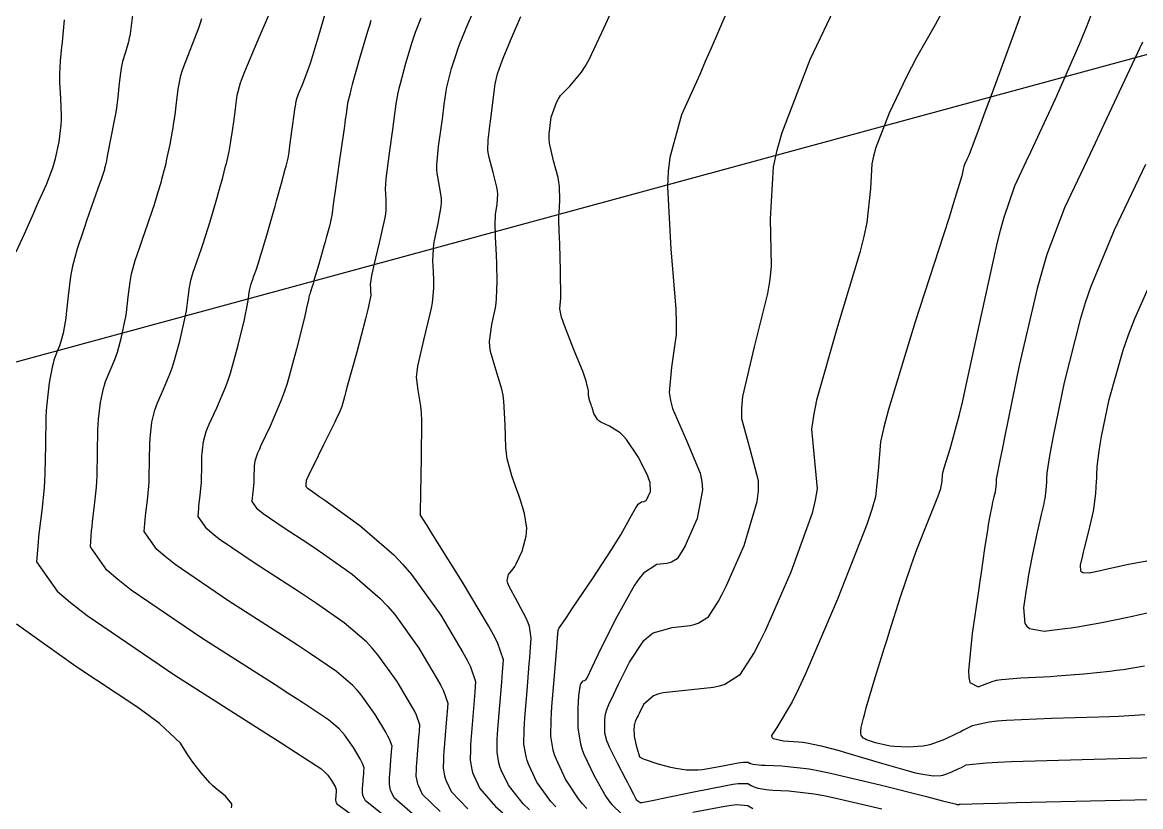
# Model space of a CAD drawing. Header units: metres. Extents: x 837475 to 838479, y 1189012 to 1191015.
# Drawn here: x 837641.9 to 837711.2, y 1189220 to 1189268.6 of the extents above; entities that cross this region are included whole.
import ezdxf

# ---------------------------------------------------------------- set-up
doc = ezdxf.new("R2010")
doc.units = ezdxf.units.M
doc.header["$LTSCALE"] = 0.3
for name, color, linetype in [('CORREDORVIA', 70, 'Continuous'), ('COTAS 10', 1, 'Continuous'), ('COTAS INT', 252, 'Continuous')]:
    doc.layers.add(name, color=color, linetype=linetype)

msp = doc.modelspace()

# ---------------------------------------------------------------- linework, layer by layer
at = {"layer": 'CORREDORVIA'}
msp.add_lwpolyline([(837910.67578, 1191000.96488), (838157.033, 1190996.193), (838237.174, 1190821.339), (838237.001, 1190602.875), (838240.0305, 1190437.1985), (838223.5365, 1190366.2715), (838212.196, 1190288.9195), (838227.642, 1189916.876), (838080.482, 1189451.8445), (837860.4834, 1189307.12351), (837593.19071, 1189234.39948), (837744.4868, 1189686.6093), (837750.277, 1189933.973), (837710.4905, 1190057.959), (837731.595, 1190134.414), (837885.383, 1190229.429), (837983.18356, 1190344.11971), (837817.55386, 1190502.18733), (837798.03286, 1190660.16958), (837963.57418, 1190795.98182)], close=True, dxfattribs=at)
at = {"layer": 'COTAS 10'}
for points in [[(837676.879, 1189219.876), (837676.609, 1189220.164), (837676.354, 1189220.468), (837675.558, 1189221.693), (837674.994, 1189222.908), (837674.885, 1189223.204), (837674.796, 1189223.484), (837674.647, 1189224.352), (837674.671, 1189225.386), (837674.692, 1189225.77), (837674.719, 1189226.197), (837674.866, 1189228.095), (837675.016, 1189229.848), (837675.045, 1189230.184), (837675.068, 1189230.456), (837675.106, 1189230.898), (837675.109, 1189230.923), (837675.11, 1189230.931), (837675.112, 1189230.939), (837675.12, 1189230.975), (837675.146, 1189231.031), (837675.159, 1189231.053), (837675.175, 1189231.077), (837675.253, 1189231.185), (837675.614, 1189231.711), (837675.808, 1189231.998), (837676.042, 1189232.346), (837677.23, 1189234.115), (837678.475, 1189236.013), (837678.746, 1189236.443), (837678.984, 1189236.831), (837679.578, 1189237.886), (837679.919, 1189238.516), (837679.998, 1189238.637), (837680.069, 1189238.734), (837680.272, 1189238.89), (837680.41, 1189238.904), (837680.442, 1189238.912), (837680.471, 1189238.921), (837680.551, 1189238.971), (837680.63, 1189239.092), (837680.659, 1189239.148), (837680.69, 1189239.212), (837680.827, 1189239.524), (837680.804, 1189240.079), (837680.735, 1189240.297), (837680.639, 1189240.543), (837680.064, 1189241.665), (837679.333, 1189242.753), (837679.139, 1189242.977), (837678.947, 1189243.169), (837678.285, 1189243.583), (837677.746, 1189243.823), (837677.633, 1189243.904), (837677.536, 1189243.991), (837677.314, 1189244.359), (837677.202, 1189244.726), (837677.175, 1189244.813), (837677.149, 1189244.893), (837677.066, 1189245.127), (837677.008, 1189245.343), (837676.998, 1189245.411), (837676.99, 1189245.483), (837676.981, 1189245.772), (837676.845, 1189246.362), (837676.756, 1189246.623), (837676.646, 1189246.927), (837676.064, 1189248.377), (837675.493, 1189249.807), (837675.389, 1189250.098), (837675.308, 1189250.344), (837675.213, 1189250.851), (837675.254, 1189251.306), (837675.259, 1189251.519), (837675.261, 1189251.768), (837675.248, 1189252.981), (837675.217, 1189254.282), (837675.208, 1189254.586), (837675.198, 1189254.867), (837675.164, 1189255.681), (837675.147, 1189256.37), (837675.15, 1189256.573), (837675.155, 1189256.78), (837675.199, 1189257.571), (837675.18, 1189258.45), (837675.144, 1189258.712), (837675.096, 1189258.984), (837674.816, 1189260.034), (837674.572, 1189261.122), (837674.546, 1189261.417), (837674.54, 1189261.709), (837674.668, 1189262.741), (837674.996, 1189263.652), (837675.116, 1189263.869), (837675.248, 1189264.07), (837675.83, 1189264.665), (837676.557, 1189265.52), (837676.782, 1189265.885), (837677.017, 1189266.306), (837677.947, 1189268.285), (837678.905, 1189270.41)], [(837711.492, 1189225.68), (837709.878, 1189225.579), (837709.282, 1189225.553), (837708.621, 1189225.528), (837705.695, 1189225.445), (837702.903, 1189225.329), (837702.327, 1189225.283), (837701.836, 1189225.231), (837700.774, 1189224.995), (837700.203, 1189224.699), (837700.022, 1189224.609), (837699.83, 1189224.515), (837699.057, 1189224.149), (837698.203, 1189223.839), (837697.961, 1189223.781), (837697.717, 1189223.734), (837696.816, 1189223.666), (837695.946, 1189223.714), (837695.721, 1189223.741), (837695.504, 1189223.774), (837694.778, 1189223.941), (837694.228, 1189224.136), (837694.121, 1189224.186), (837694.034, 1189224.234), (837693.883, 1189224.394), (837693.871, 1189224.56), (837693.871, 1189224.612), (837693.872, 1189224.667), (837693.889, 1189224.889), (837694.03, 1189225.477), (837694.11, 1189225.764), (837694.207, 1189226.104), (837694.706, 1189227.778), (837695.326, 1189229.799), (837695.5, 1189230.357), (837695.674, 1189230.914), (837696.311, 1189232.924), (837696.971, 1189234.884), (837697.16, 1189235.41), (837697.353, 1189235.929), (837698.07, 1189237.743), (837698.647, 1189239.191), (837698.751, 1189239.479), (837698.83, 1189239.718), (837698.911, 1189240.173), (837698.939, 1189240.561), (837698.985, 1189240.757), (837699.047, 1189240.993), (837699.406, 1189242.166), (837699.986, 1189244.306), (837700.187, 1189245.152), (837700.406, 1189246.108), (837701.344, 1189250.472), (837702.301, 1189254.791), (837702.533, 1189255.718), (837702.75, 1189256.528), (837703.413, 1189258.48), (837704.147, 1189260.032), (837704.409, 1189260.589), (837704.697, 1189261.202), (837705.946, 1189263.877), (837707.427, 1189267.258), (837707.859, 1189268.316), (837708.302, 1189269.426)], [(837667.792, 1189219.692), (837666.698, 1189220.729), (837666.455, 1189221.252), (837666.408, 1189221.38), (837666.37, 1189221.5), (837666.306, 1189221.874), (837666.316, 1189222.319), (837666.325, 1189222.484), (837666.337, 1189222.668), (837666.4, 1189223.485), (837666.468, 1189224.297), (837666.483, 1189224.478), (837666.496, 1189224.64), (837666.527, 1189225.066), (837666.322, 1189225.662), (837666.186, 1189225.931), (837666.016, 1189226.245), (837665.116, 1189227.753), (837663.929, 1189229.406), (837663.579, 1189229.812), (837663.219, 1189230.194), (837661.84, 1189231.385), (837660.124, 1189232.577), (837659.552, 1189232.96), (837658.938, 1189233.366), (837656.368, 1189235.024), (837654.087, 1189236.575), (837653.654, 1189236.914), (837653.307, 1189237.214), (837652.774, 1189237.972), (837652.813, 1189238.483), (837652.827, 1189238.627), (837652.842, 1189238.772), (837652.908, 1189239.307), (837652.969, 1189239.897), (837652.98, 1189240.078), (837652.989, 1189240.265), (837653.003, 1189241.003), (837653.017, 1189241.73), (837653.026, 1189241.91), (837653.038, 1189242.08), (837653.101, 1189242.621), (837653.278, 1189243.236), (837653.361, 1189243.453), (837653.459, 1189243.691), (837653.939, 1189244.721), (837654.493, 1189246.025), (837654.639, 1189246.435), (837654.781, 1189246.867), (837655.266, 1189248.604), (837655.645, 1189250.188), (837655.719, 1189250.524), (837655.781, 1189250.815), (837655.896, 1189251.492), (837655.942, 1189251.866), (837655.96, 1189251.965), (837655.98, 1189252.062), (837656.072, 1189252.397), (837656.185, 1189252.735), (837656.219, 1189252.834), (837656.254, 1189252.935), (837656.387, 1189253.318), (837656.578, 1189253.906), (837656.648, 1189254.136), (837656.726, 1189254.395), (837657.074, 1189255.57), (837657.45, 1189256.873), (837657.546, 1189257.211), (837657.639, 1189257.539), (837657.946, 1189258.646), (837658.183, 1189259.517), (837658.23, 1189259.698), (837658.271, 1189259.852), (837658.353, 1189260.191), (837658.413, 1189260.571), (837658.439, 1189260.752), (837658.47, 1189260.965), (837658.615, 1189262.008), (837658.755, 1189263.036), (837658.783, 1189263.241), (837658.805, 1189263.411), (837658.847, 1189263.735), (837658.916, 1189263.956), (837658.957, 1189264.061), (837659.007, 1189264.186), (837659.264, 1189264.794), (837659.61, 1189265.7), (837659.716, 1189266.012), (837659.826, 1189266.351), (837660.259, 1189267.797), (837660.647, 1189269.138)]]:
    msp.add_lwpolyline(points, dxfattribs=at)
at = {"layer": 'COTAS INT'}
for points in [[(837686.019, 1189270.339), (837684.587, 1189267.006), (837684.225, 1189266.176), (837683.878, 1189265.386), (837682.753, 1189262.873), (837682.027, 1189260.229), (837681.932, 1189259.357), (837681.884, 1189258.425), (837682.092, 1189254.556), (837682.407, 1189250.841), (837682.426, 1189250.006), (837682.416, 1189249.255), (837682.131, 1189247.243), (837681.984, 1189245.654), (837682.061, 1189245.169), (837682.188, 1189244.666), (837683.071, 1189242.687), (837683.911, 1189240.666), (837684.011, 1189240.135), (837684.054, 1189239.618), (837683.728, 1189237.854), (837683.111, 1189236.449), (837682.97, 1189236.157), (837682.842, 1189235.908), (837682.484, 1189235.359), (837682.123, 1189235.136), (837681.993, 1189235.092), (837681.85, 1189235.057), (837681.224, 1189234.993), (837680.395, 1189234.46), (837680.124, 1189234.129), (837679.835, 1189233.718), (837678.641, 1189231.569), (837677.572, 1189229.391), (837677.361, 1189228.961), (837677.188, 1189228.607), (837676.871, 1189227.956), (837676.787, 1189227.829), (837676.76, 1189227.805), (837676.731, 1189227.786), (837676.614, 1189227.761), (837676.5, 1189227.626), (837676.473, 1189227.538), (837676.448, 1189227.428), (837676.373, 1189226.847), (837676.326, 1189226.1), (837676.319, 1189225.885), (837676.314, 1189225.667), (837676.315, 1189224.848), (837676.481, 1189223.881), (837676.58, 1189223.569), (837676.701, 1189223.239), (837677.33, 1189221.886), (837678.066, 1189220.623), (837678.255, 1189220.349), (837678.438, 1189220.108), (837679.045, 1189219.51)], [(837695.174, 1189219.825), (837692.234, 1189220.519), (837691.574, 1189220.654), (837690.981, 1189220.763), (837689.4, 1189220.951), (837688.414, 1189220.99), (837688.197, 1189221.007), (837688.005, 1189221.025), (837687.513, 1189221.113), (837687.212, 1189221.22), (837687.14, 1189221.251), (837687.073, 1189221.282), (837686.874, 1189221.402), (837686.257, 1189221.397), (837685.928, 1189221.351), (837685.529, 1189221.285), (837683.514, 1189220.884), (837681.521, 1189220.459), (837681.135, 1189220.379), (837680.822, 1189220.315), (837680.291, 1189220.215), (837680.227, 1189220.224), (837680.209, 1189220.228), (837680.189, 1189220.233), (837680.116, 1189220.253), (837680.019, 1189220.344), (837679.985, 1189220.392), (837679.948, 1189220.451), (837679.789, 1189220.747), (837679.526, 1189221.264), (837679.423, 1189221.462), (837679.308, 1189221.684), (837678.784, 1189222.683), (837678.294, 1189223.671), (837678.199, 1189223.886), (837678.124, 1189224.075), (837678, 1189224.544), (837677.997, 1189224.857), (837677.997, 1189224.947), (837677.998, 1189225.038), (837678.004, 1189225.382), (837678.047, 1189225.742), (837678.071, 1189225.844), (837678.099, 1189225.947), (837678.244, 1189226.324), (837678.548, 1189226.959), (837678.676, 1189227.224), (837678.823, 1189227.527), (837679.517, 1189228.941), (837680.423, 1189230.285), (837680.704, 1189230.544), (837681, 1189230.753), (837682.177, 1189231.097), (837683.29, 1189231.21), (837683.545, 1189231.273), (837683.776, 1189231.351), (837684.416, 1189231.747), (837685.053, 1189232.723), (837685.281, 1189233.167), (837685.533, 1189233.686), (837686.63, 1189236.184), (837687.449, 1189238.903), (837687.525, 1189239.561), (837687.536, 1189240.177), (837687.031, 1189242.058), (837686.502, 1189244.026), (837686.498, 1189244.697), (837686.555, 1189245.422), (837687.273, 1189248.495), (837688.108, 1189251.799), (837688.239, 1189252.669), (837688.326, 1189253.521), (837688.278, 1189256.436), (837688.451, 1189259.648), (837688.678, 1189260.685), (837688.983, 1189261.788), (837690.73, 1189266.305), (837692.831, 1189270.758)], [(837699.693, 1189270.743), (837698.49, 1189268.469), (837697.331, 1189266.429), (837697.018, 1189265.84), (837696.709, 1189265.239), (837695.622, 1189262.978), (837694.797, 1189260.844), (837694.653, 1189260.324), (837694.546, 1189259.834), (837694.464, 1189258.317), (837694.245, 1189256.201), (837694.052, 1189255.333), (837693.801, 1189254.343), (837692.415, 1189249.747), (837691.125, 1189245.19), (837690.934, 1189244.224), (837690.816, 1189243.386), (837690.991, 1189241.43), (837691.161, 1189239.688), (837691.039, 1189238.986), (837690.844, 1189238.189), (837689.531, 1189234.514), (837687.954, 1189230.922), (837687.593, 1189230.177), (837687.264, 1189229.539), (837686.349, 1189228.135), (837685.428, 1189227.565), (837685.096, 1189227.454), (837684.73, 1189227.363), (837681.604, 1189227.045), (837681.284, 1189226.958), (837681.01, 1189226.853), (837680.392, 1189226.314), (837680.117, 1189225.752), (837680.058, 1189225.631), (837680.007, 1189225.526), (837679.886, 1189225.274), (837679.828, 1189225.101), (837679.816, 1189225.046), (837679.806, 1189224.988), (837679.787, 1189224.754), (837679.807, 1189224.45), (837679.822, 1189224.349), (837679.841, 1189224.241), (837679.944, 1189223.786), (837680.055, 1189223.37), (837680.078, 1189223.285), (837680.099, 1189223.214), (837680.148, 1189223.069), (837680.329, 1189222.972), (837680.433, 1189222.932), (837680.561, 1189222.885), (837681.217, 1189222.667), (837681.992, 1189222.449), (837682.195, 1189222.403), (837682.392, 1189222.362), (837683.06, 1189222.266), (837683.792, 1189222.268), (837684.03, 1189222.289), (837684.283, 1189222.32), (837685.324, 1189222.505), (837686.255, 1189222.691), (837686.44, 1189222.721), (837686.592, 1189222.743), (837686.877, 1189222.745), (837686.969, 1189222.69), (837687, 1189222.675), (837687.033, 1189222.661), (837687.173, 1189222.611), (837687.542, 1189222.568), (837687.721, 1189222.557), (837687.932, 1189222.547), (837688.971, 1189222.517), (837690.671, 1189222.32), (837691.299, 1189222.206), (837691.995, 1189222.065), (837695.076, 1189221.34), (837697.934, 1189220.613), (837698.489, 1189220.471), (837698.942, 1189220.355), (837699.726, 1189220.152), (837699.845, 1189220.118), (837699.863, 1189220.114), (837699.907, 1189220.107), (837699.934, 1189220.109), (837699.941, 1189220.11), (837699.948, 1189220.112), (837699.973, 1189220.121), (837699.995, 1189220.132), (837700.001, 1189220.134), (837700.006, 1189220.137), (837700.023, 1189220.145), (837701.482, 1189220.186), (837702.397, 1189220.208), (837703.534, 1189220.235), (837715.455, 1189220.515)], [(837704.241, 1189270.368), (837702.008, 1189264.246), (837701.57, 1189263.053), (837701.211, 1189262.077), (837700.565, 1189260.368), (837700.446, 1189260.114), (837700.419, 1189260.056), (837700.394, 1189260.003), (837700.324, 1189259.856), (837700.261, 1189259.67), (837700.241, 1189259.593), (837700.219, 1189259.505), (837700.128, 1189259.095), (837699.625, 1189257.413), (837699.343, 1189256.523), (837698.999, 1189255.449), (837697.244, 1189250.04), (837695.58, 1189244.603), (837695.293, 1189243.512), (837695.082, 1189242.6), (837694.951, 1189240.801), (837694.785, 1189239.199), (837694.553, 1189238.411), (837694.239, 1189237.474), (837692.432, 1189232.844), (837690.432, 1189228.216), (837689.997, 1189227.279), (837689.613, 1189226.491), (837688.653, 1189224.893), (837688.337, 1189224.388), (837688.359, 1189224.29), (837688.428, 1189224.21), (837689.071, 1189224.072), (837690.01, 1189224.012), (837690.265, 1189223.981), (837690.518, 1189223.944), (837691.416, 1189223.759), (837692.527, 1189223.458), (837692.915, 1189223.347), (837693.338, 1189223.224), (837695.153, 1189222.683), (837696.887, 1189222.184), (837697.258, 1189222.089), (837697.583, 1189222.011), (837698.361, 1189221.886), (837698.825, 1189221.922), (837698.951, 1189221.945), (837699.075, 1189221.976), (837699.515, 1189222.135), (837699.913, 1189222.323), (837700.011, 1189222.371), (837700.104, 1189222.418), (837700.398, 1189222.57), (837701.659, 1189222.708), (837702.362, 1189222.745), (837703.218, 1189222.782), (837707.589, 1189222.91), (837712.038, 1189223.022)], [(837641.495, 1189254.376), (837642.002, 1189255.51), (837642.589, 1189256.813), (837642.739, 1189257.149), (837642.885, 1189257.475), (837643.366, 1189258.565), (837643.761, 1189259.591), (837643.851, 1189259.877), (837643.934, 1189260.163), (837644.164, 1189261.204), (837644.288, 1189262.253), (837644.304, 1189262.544), (837644.311, 1189262.837), (837644.27, 1189263.896), (837644.209, 1189264.901), (837644.204, 1189265.159), (837644.204, 1189265.408), (837644.249, 1189266.235), (837644.335, 1189267.092), (837644.362, 1189267.361), (837644.389, 1189267.642), (837644.498, 1189268.772)], [(837648.712, 1189269.063), (837648.556, 1189267.901), (837648.509, 1189267.639), (837648.46, 1189267.403), (837648.268, 1189266.764), (837648.084, 1189266.183), (837648.041, 1189265.984), (837648, 1189265.767), (837647.879, 1189264.843), (837647.794, 1189263.98), (837647.776, 1189263.801), (837647.76, 1189263.648), (837647.722, 1189263.312), (837647.655, 1189262.928), (837647.62, 1189262.745), (837647.579, 1189262.528), (837647.373, 1189261.464), (837647.165, 1189260.412), (837647.123, 1189260.202), (837647.087, 1189260.027), (837647.014, 1189259.687), (837646.981, 1189259.57), (837646.971, 1189259.535), (837646.961, 1189259.499), (837646.921, 1189259.361), (837646.799, 1189258.994), (837646.737, 1189258.813), (837646.663, 1189258.598), (837646.292, 1189257.537), (837645.862, 1189256.3), (837645.75, 1189255.975), (837645.642, 1189255.657), (837645.276, 1189254.569), (837644.98, 1189253.49), (837644.915, 1189253.176), (837644.858, 1189252.857), (837644.711, 1189251.653), (837644.604, 1189250.542), (837644.572, 1189250.281), (837644.538, 1189250.04), (837644.406, 1189249.341), (837644.259, 1189248.816), (837644.216, 1189248.685), (837644.172, 1189248.561), (837644.005, 1189248.167), (837643.828, 1189247.659), (837643.778, 1189247.464), (837643.727, 1189247.244), (837643.542, 1189246.253), (837643.392, 1189244.963), (837643.363, 1189244.556), (837643.341, 1189244.126), (837643.307, 1189242.394), (837643.275, 1189240.633), (837643.253, 1189240.185), (837643.226, 1189239.755), (837643.082, 1189238.347), (837642.923, 1189237.07), (837642.887, 1189236.724), (837642.854, 1189236.38), (837642.762, 1189235.162), (837644.034, 1189233.354), (837644.86, 1189232.638), (837645.893, 1189231.829), (837651.336, 1189228.128), (837656.851, 1189224.619), (837657.929, 1189223.931), (837658.812, 1189223.366), (837660.38, 1189222.349), (837660.664, 1189222.104), (837660.738, 1189222.025), (837660.811, 1189221.941), (837661.056, 1189221.6), (837661.241, 1189221.289), (837661.277, 1189221.224), (837661.305, 1189221.168), (837661.347, 1189221.045), (837661.34, 1189220.957), (837661.338, 1189220.924), (837661.335, 1189220.887), (837661.321, 1189220.719), (837661.308, 1189220.551), (837661.305, 1189220.513), (837661.303, 1189220.478), (837661.301, 1189220.387), (837661.314, 1189220.31), (837661.322, 1189220.285), (837661.332, 1189220.258), (837661.382, 1189220.15), (837662.656, 1189219.226)], [(837664.368, 1189219.381), (837663.154, 1189220.343), (837663.04, 1189220.589), (837663.018, 1189220.65), (837663, 1189220.706), (837662.969, 1189220.882), (837662.974, 1189221.092), (837662.979, 1189221.17), (837662.984, 1189221.256), (837663.014, 1189221.641), (837663.046, 1189222.023), (837663.053, 1189222.109), (837663.059, 1189222.185), (837663.074, 1189222.386), (837662.977, 1189222.666), (837662.913, 1189222.793), (837662.833, 1189222.941), (837662.409, 1189223.651), (837661.85, 1189224.429), (837661.685, 1189224.62), (837661.516, 1189224.8), (837660.866, 1189225.361), (837659.249, 1189226.437), (837658.47, 1189226.941), (837657.547, 1189227.535), (837653.013, 1189230.426), (837648.624, 1189233.411), (837647.791, 1189234.064), (837647.125, 1189234.641), (837646.099, 1189236.099), (837646.173, 1189237.081), (837646.2, 1189237.358), (837646.229, 1189237.638), (837646.357, 1189238.667), (837646.474, 1189239.802), (837646.495, 1189240.149), (837646.513, 1189240.51), (837646.539, 1189241.93), (837646.566, 1189243.327), (837646.584, 1189243.674), (837646.607, 1189244.002), (837646.728, 1189245.042), (837646.911, 1189245.908), (837646.972, 1189246.127), (837647.038, 1189246.337), (837647.316, 1189247.018), (837647.613, 1189247.716), (837647.691, 1189247.935), (837647.767, 1189248.166), (837648.026, 1189249.095), (837648.24, 1189250.09), (837648.288, 1189250.362), (837648.33, 1189250.633), (837648.439, 1189251.6), (837648.553, 1189252.527), (837648.597, 1189252.773), (837648.647, 1189253.014), (837648.875, 1189253.845), (837649.156, 1189254.683), (837649.24, 1189254.928), (837649.326, 1189255.178), (837649.657, 1189256.131), (837649.968, 1189257.034), (837650.041, 1189257.254), (837650.108, 1189257.461), (837650.306, 1189258.098), (837650.457, 1189258.624), (837650.496, 1189258.76), (837650.534, 1189258.893), (837650.658, 1189259.34), (837650.786, 1189259.857), (837650.825, 1189260.034), (837650.867, 1189260.225), (837651.033, 1189261.04), (837651.19, 1189261.875), (837651.227, 1189262.08), (837651.26, 1189262.274), (837651.353, 1189262.877), (837651.425, 1189263.444), (837651.445, 1189263.614), (837651.465, 1189263.79), (837651.535, 1189264.474), (837651.703, 1189265.312), (837651.785, 1189265.585), (837651.881, 1189265.877), (837652.829, 1189268.284), (837652.927, 1189268.579), (837653.01, 1189268.856)], [(837666.08, 1189219.536), (837664.926, 1189220.536), (837664.747, 1189220.921), (837664.713, 1189221.015), (837664.685, 1189221.103), (837664.638, 1189221.378), (837664.645, 1189221.705), (837664.652, 1189221.827), (837664.66, 1189221.962), (837664.707, 1189222.563), (837664.757, 1189223.16), (837664.768, 1189223.293), (837664.777, 1189223.412), (837664.8, 1189223.726), (837664.65, 1189224.164), (837664.55, 1189224.362), (837664.425, 1189224.593), (837663.762, 1189225.702), (837662.89, 1189226.918), (837662.632, 1189227.216), (837662.367, 1189227.497), (837661.353, 1189228.373), (837659.687, 1189229.507), (837659.011, 1189229.951), (837658.242, 1189230.451), (837654.691, 1189232.725), (837651.355, 1189234.993), (837650.723, 1189235.489), (837650.216, 1189235.928), (837649.437, 1189237.036), (837649.493, 1189237.782), (837649.513, 1189237.992), (837649.536, 1189238.205), (837649.633, 1189238.987), (837649.721, 1189239.85), (837649.738, 1189240.113), (837649.751, 1189240.388), (837649.771, 1189241.467), (837649.792, 1189242.528), (837649.805, 1189242.792), (837649.823, 1189243.041), (837649.915, 1189243.832), (837650.094, 1189244.572), (837650.167, 1189244.79), (837650.249, 1189245.014), (837650.627, 1189245.87), (837651.053, 1189246.87), (837651.165, 1189247.185), (837651.274, 1189247.516), (837651.646, 1189248.849), (837651.942, 1189250.139), (837652.003, 1189250.443), (837652.056, 1189250.724), (837652.168, 1189251.546), (837652.247, 1189252.196), (837652.278, 1189252.369), (837652.314, 1189252.538), (837652.474, 1189253.121), (837652.671, 1189253.709), (837652.729, 1189253.881), (837652.79, 1189254.057), (837653.022, 1189254.725), (837653.273, 1189255.47), (837653.344, 1189255.695), (837653.417, 1189255.928), (837653.69, 1189256.834), (837653.953, 1189257.748), (837654.021, 1189257.986), (837654.086, 1189258.216), (837654.302, 1189258.993), (837654.484, 1189259.687), (837654.528, 1189259.866), (837654.569, 1189260.039), (837654.693, 1189260.615), (837654.802, 1189261.223), (837654.833, 1189261.416), (837654.865, 1189261.62), (837654.984, 1189262.443), (837655.09, 1189263.24), (837655.114, 1189263.428), (837655.135, 1189263.6), (837655.191, 1189264.104), (837655.407, 1189264.857), (837655.529, 1189265.187), (837655.678, 1189265.57), (837656.44, 1189267.391), (837657.199, 1189269.165)], [(837663.496, 1189268.725), (837663.395, 1189268.409), (837663.283, 1189268.048), (837662.792, 1189266.373), (837662.336, 1189264.75), (837662.247, 1189264.422), (837662.175, 1189264.147), (837662.045, 1189263.594), (837661.954, 1189262.928), (837661.904, 1189262.583), (837661.845, 1189262.167), (837661.543, 1189260.083), (837661.248, 1189258.031), (837661.193, 1189257.636), (837661.15, 1189257.316), (837661.089, 1189256.783), (837661.071, 1189256.632), (837661.054, 1189256.552), (837661.033, 1189256.455), (837660.914, 1189255.968), (837660.722, 1189255.247), (837660.654, 1189255.003), (837660.58, 1189254.739), (837660.26, 1189253.626), (837659.962, 1189252.61), (837659.902, 1189252.407), (837659.852, 1189252.238), (837659.752, 1189251.912), (837659.718, 1189251.813), (837659.709, 1189251.786), (837659.7, 1189251.761), (837659.671, 1189251.673), (837659.647, 1189251.587), (837659.641, 1189251.561), (837659.637, 1189251.536), (837659.625, 1189251.439), (837659.507, 1189250.905), (837659.435, 1189250.605), (837659.347, 1189250.237), (837658.886, 1189248.358), (837658.288, 1189246.217), (837658.113, 1189245.685), (837657.934, 1189245.18), (837657.25, 1189243.573), (837656.67, 1189242.368), (837656.555, 1189242.116), (837656.461, 1189241.899), (837656.288, 1189241.41), (837656.254, 1189241.119), (837656.247, 1189241.028), (837656.242, 1189240.931), (837656.235, 1189240.54), (837656.228, 1189240.143), (837656.223, 1189240.042), (837656.216, 1189239.945), (837656.184, 1189239.627), (837656.148, 1189239.339), (837656.14, 1189239.261), (837656.133, 1189239.183), (837656.112, 1189238.909), (837656.399, 1189238.501), (837656.585, 1189238.34), (837656.818, 1189238.157), (837658.046, 1189237.322), (837659.633, 1189236.282), (837660.093, 1189235.97), (837660.562, 1189235.648), (837662.327, 1189234.397), (837664.07, 1189232.891), (837664.526, 1189232.407), (837664.969, 1189231.895), (837666.469, 1189229.804), (837667.608, 1189227.897), (837667.823, 1189227.5), (837667.995, 1189227.16), (837668.254, 1189226.406), (837668.215, 1189225.867), (837668.198, 1189225.663), (837668.18, 1189225.434), (837668.093, 1189224.407), (837668.013, 1189223.374), (837667.999, 1189223.142), (837667.987, 1189222.932), (837667.974, 1189222.369), (837668.055, 1189221.897), (837668.103, 1189221.745), (837668.163, 1189221.583), (837668.47, 1189220.922), (837669.505, 1189219.847)], [(837666.589, 1189268.871), (837666.242, 1189267.979), (837666.141, 1189267.684), (837666.037, 1189267.369), (837665.641, 1189266.057), (837665.298, 1189264.793), (837665.227, 1189264.508), (837665.167, 1189264.251), (837665.039, 1189263.556), (837664.937, 1189262.775), (837664.894, 1189262.464), (837664.845, 1189262.111), (837664.613, 1189260.495), (837664.416, 1189258.908), (837664.389, 1189258.574), (837664.373, 1189258.285), (837664.416, 1189257.624), (837664.425, 1189256.99), (837664.389, 1189256.719), (837664.336, 1189256.407), (837664.002, 1189254.933), (837663.648, 1189253.479), (837663.582, 1189253.179), (837663.53, 1189252.923), (837663.454, 1189252.368), (837663.467, 1189252.104), (837663.47, 1189252.031), (837663.473, 1189251.959), (837663.48, 1189251.698), (837663.35, 1189250.999), (837663.265, 1189250.65), (837663.161, 1189250.233), (837662.609, 1189248.167), (837662.049, 1189246.124), (837661.939, 1189245.721), (837661.849, 1189245.39), (837661.686, 1189244.785), (837661.492, 1189244.336), (837661.382, 1189244.103), (837661.248, 1189243.824), (837660.561, 1189242.424), (837659.88, 1189241.046), (837659.75, 1189240.779), (837659.645, 1189240.563), (837659.474, 1189240.2), (837659.469, 1189240.159), (837659.469, 1189240.146), (837659.468, 1189240.132), (837659.466, 1189240.02), (837659.464, 1189239.992), (837659.46, 1189239.947), (837659.454, 1189239.906), (837659.452, 1189239.884), (837659.449, 1189239.845), (837659.49, 1189239.788), (837659.516, 1189239.765), (837659.549, 1189239.739), (837659.723, 1189239.621), (837660.329, 1189239.198), (837660.634, 1189238.98), (837660.999, 1189238.718), (837662.813, 1189237.409), (837664.922, 1189235.588), (837665.472, 1189235.003), (837666.008, 1189234.383), (837667.822, 1189231.855), (837669.199, 1189229.549), (837669.46, 1189229.069), (837669.667, 1189228.658), (837669.981, 1189227.747), (837669.933, 1189227.095), (837669.913, 1189226.847), (837669.891, 1189226.571), (837669.786, 1189225.329), (837669.69, 1189224.08), (837669.672, 1189223.799), (837669.658, 1189223.546), (837669.642, 1189222.865), (837669.74, 1189222.294), (837669.799, 1189222.11), (837669.87, 1189221.914), (837670.242, 1189221.115), (837671.217, 1189220.002), (837671.669, 1189219.609)], [(837673.316, 1189219.794), (837672.929, 1189220.157), (837672.014, 1189221.308), (837671.578, 1189222.245), (837671.494, 1189222.475), (837671.426, 1189222.691), (837671.311, 1189223.361), (837671.329, 1189224.159), (837671.345, 1189224.456), (837671.366, 1189224.786), (837671.48, 1189226.251), (837671.602, 1189227.707), (837671.629, 1189228.032), (837671.652, 1189228.322), (837671.707, 1189229.087), (837671.34, 1189230.156), (837671.096, 1189230.638), (837670.791, 1189231.201), (837669.176, 1189233.906), (837667.548, 1189236.509), (837667.236, 1189237.008), (837666.982, 1189237.41), (837666.566, 1189238.058), (837666.546, 1189238.074), (837666.543, 1189238.078), (837666.541, 1189238.081), (837666.542, 1189238.088), (837666.55, 1189238.093), (837666.551, 1189238.095), (837666.553, 1189238.098), (837666.557, 1189238.11), (837666.571, 1189238.654), (837666.578, 1189238.993), (837666.588, 1189239.413), (837666.637, 1189241.608), (837666.639, 1189243.911), (837666.619, 1189244.398), (837666.59, 1189244.821), (837666.413, 1189245.805), (837666.324, 1189246.62), (837666.351, 1189246.937), (837666.401, 1189247.292), (837666.766, 1189248.902), (837667.175, 1189250.532), (837667.252, 1189250.899), (837667.313, 1189251.231), (837667.403, 1189252.126), (837667.384, 1189252.787), (837667.378, 1189252.972), (837667.37, 1189253.156), (837667.338, 1189253.827), (837667.365, 1189254.591), (837667.395, 1189254.835), (837667.435, 1189255.093), (837667.661, 1189256.139), (837667.849, 1189257.187), (837667.866, 1189257.446), (837667.867, 1189257.692), (837667.742, 1189258.464), (837667.596, 1189259.255), (837667.584, 1189259.512), (837667.584, 1189259.785), (837667.683, 1189260.907), (837667.845, 1189262.055), (837667.885, 1189262.345), (837667.921, 1189262.621), (837668.032, 1189263.518), (837668.159, 1189264.355), (837668.206, 1189264.594), (837668.259, 1189264.837), (837668.489, 1189265.742), (837668.79, 1189266.689), (837668.886, 1189266.959), (837668.988, 1189267.233), (837669.404, 1189268.248), (837669.85, 1189269.309)], [(837674.962, 1189219.979), (837674.642, 1189220.313), (837673.786, 1189221.5), (837673.286, 1189222.577), (837673.189, 1189222.84), (837673.111, 1189223.087), (837672.979, 1189223.856), (837673, 1189224.773), (837673.019, 1189225.113), (837673.042, 1189225.492), (837673.173, 1189227.173), (837673.313, 1189228.844), (837673.344, 1189229.217), (837673.37, 1189229.55), (837673.434, 1189230.427), (837673.326, 1189231.151), (837673.244, 1189231.387), (837673.139, 1189231.639), (837672.574, 1189232.68), (837672.055, 1189233.636), (837671.981, 1189233.835), (837671.936, 1189234.005), (837672.022, 1189234.382), (837672.322, 1189234.72), (837672.412, 1189234.865), (837672.506, 1189235.033), (837672.867, 1189235.825), (837673.122, 1189236.753), (837673.148, 1189237.007), (837673.155, 1189237.258), (837673.021, 1189238.153), (837672.741, 1189239.049), (837672.657, 1189239.302), (837672.569, 1189239.556), (837672.227, 1189240.49), (837671.943, 1189241.552), (837671.891, 1189241.888), (837671.852, 1189242.241), (837671.808, 1189243.664), (837671.741, 1189245.127), (837671.687, 1189245.504), (837671.618, 1189245.87), (837671.239, 1189247.091), (837670.909, 1189248.214), (837670.87, 1189248.517), (837670.855, 1189248.818), (837670.99, 1189249.877), (837671.215, 1189250.919), (837671.256, 1189251.209), (837671.287, 1189251.5), (837671.325, 1189252.553), (837671.296, 1189253.616), (837671.274, 1189254.208), (837671.222, 1189255.286), (837671.201, 1189256.26), (837671.209, 1189256.491), (837671.222, 1189256.706), (837671.319, 1189257.345), (837671.363, 1189257.968), (837671.343, 1189258.174), (837671.309, 1189258.393), (837671.069, 1189259.305), (837670.82, 1189260.224), (837670.779, 1189260.449), (837670.751, 1189260.661), (837670.754, 1189261.319), (837670.846, 1189262), (837670.875, 1189262.226), (837670.905, 1189262.468), (837671.025, 1189263.48), (837671.152, 1189264.459), (837671.186, 1189264.68), (837671.22, 1189264.881), (837671.338, 1189265.426), (837671.543, 1189266.01), (837671.632, 1189266.235), (837671.735, 1189266.487), (837672.219, 1189267.624), (837672.786, 1189268.972)], [(837711.328, 1189267.386), (837708.947, 1189262.29), (837708.399, 1189261.122), (837707.9, 1189260.06), (837706.501, 1189257.104), (837705.412, 1189254.226), (837705.109, 1189253.214), (837704.804, 1189252.108), (837703.696, 1189247.335), (837702.799, 1189242.98), (837702.627, 1189242.137), (837702.489, 1189241.452), (837702.269, 1189240.288), (837702.264, 1189240.137), (837702.262, 1189240.091), (837702.259, 1189240.042), (837702.246, 1189239.846), (837702.218, 1189239.62), (837702.206, 1189239.551), (837702.192, 1189239.479), (837702.126, 1189239.2), (837702.042, 1189238.855), (837702.017, 1189238.742), (837701.991, 1189238.622), (837701.89, 1189238.127), (837701.773, 1189237.47), (837701.737, 1189237.247), (837701.699, 1189237.008), (837701.549, 1189235.995), (837701.332, 1189234.503), (837701.252, 1189233.96), (837701.163, 1189233.36), (837700.767, 1189230.729), (837700.551, 1189228.397), (837700.574, 1189227.987), (837700.634, 1189227.68), (837701.149, 1189227.42), (837702.013, 1189227.754), (837702.292, 1189227.82), (837702.588, 1189227.875), (837703.801, 1189227.98), (837705.204, 1189228.035), (837705.62, 1189228.058), (837706.048, 1189228.086), (837707.694, 1189228.216), (837709.319, 1189228.387), (837709.735, 1189228.44), (837710.135, 1189228.496), (837711.455, 1189228.719)], [(837711.516, 1189259.795), (837709.59, 1189255.728), (837708.141, 1189252.244), (837707.792, 1189251.23), (837707.466, 1189250.195), (837706.478, 1189246.278), (837705.802, 1189242.954), (837705.672, 1189242.291), (837705.568, 1189241.741), (837705.399, 1189240.686), (837705.387, 1189240.327), (837705.381, 1189240.215), (837705.375, 1189240.099), (837705.344, 1189239.634), (837705.277, 1189239.095), (837705.248, 1189238.931), (837705.215, 1189238.762), (837705.058, 1189238.096), (837704.859, 1189237.275), (837704.799, 1189237.007), (837704.737, 1189236.722), (837704.497, 1189235.544), (837704.258, 1189234.263), (837704.198, 1189233.912), (837704.14, 1189233.562), (837703.949, 1189232.315), (837704.041, 1189231.342), (837704.162, 1189231.165), (837704.323, 1189231.029), (837705.25, 1189230.873), (837706.524, 1189231.021), (837706.905, 1189231.076), (837707.298, 1189231.137), (837708.818, 1189231.411), (837710.324, 1189231.713), (837710.708, 1189231.793), (837711.078, 1189231.871), (837712.296, 1189232.139)], [(837712.191, 1189235.303), (837710.479, 1189235.002), (837709.259, 1189234.727), (837708.982, 1189234.666), (837708.73, 1189234.611), (837708.039, 1189234.467), (837707.638, 1189234.479), (837707.57, 1189234.523), (837707.52, 1189234.584), (837707.494, 1189234.952), (837707.628, 1189235.558), (837707.679, 1189235.77), (837707.735, 1189236.001), (837707.99, 1189236.992), (837708.238, 1189238.044), (837708.291, 1189238.312), (837708.336, 1189238.571), (837708.441, 1189239.422), (837708.491, 1189240.156), (837708.501, 1189240.34), (837708.51, 1189240.516), (837708.529, 1189241.083), (837708.646, 1189242.03), (837708.717, 1189242.446), (837708.805, 1189242.928), (837709.261, 1189245.222), (837710.129, 1189248.281), (837710.476, 1189249.246), (837710.87, 1189250.261), (837712.679, 1189254.352)], [(837654.842, 1189219.918), (837654.873, 1189220.036), (837654.862, 1189220.158), (837654.472, 1189220.625), (837653.836, 1189221.144), (837653.67, 1189221.299), (837653.509, 1189221.459), (837652.96, 1189222.074), (837652.448, 1189222.75), (837652.308, 1189222.947), (837652.169, 1189223.15), (837651.678, 1189223.919), (837650.389, 1189225.133), (837649.747, 1189225.616), (837648.981, 1189226.163), (837645.188, 1189228.669), (837641.507, 1189231.298)], [(837683.445, 1189219.636), (837685.447, 1189220.017), (837685.851, 1189220.074), (837686.189, 1189220.109), (837686.871, 1189220.058), (837687.177, 1189219.875)]]:
    msp.add_lwpolyline(points, dxfattribs=at)

doc.saveas('drawing.dxf')
